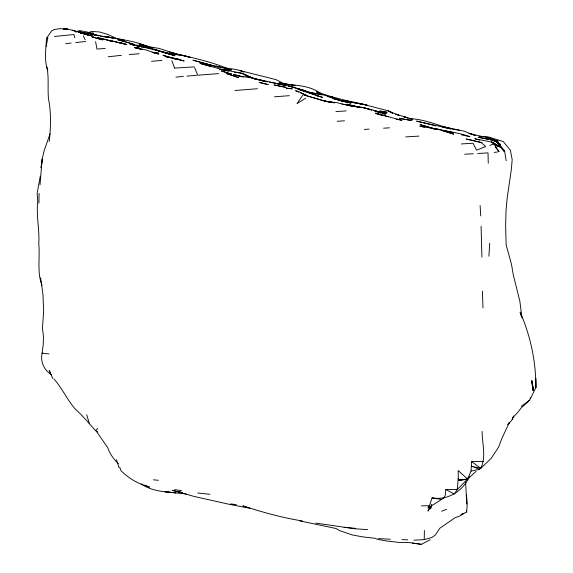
<?xml version="1.0" encoding="UTF-8"?>
<svg xmlns="http://www.w3.org/2000/svg" width="573" height="573" viewBox="0 0 573 573"><rect width="100%" height="100%" fill="white"/><g stroke="black" fill="none" stroke-linecap="round" stroke-linejoin="round"><path stroke-width="0.86" d="M482.452 291.134L482.967 307.952M39.086 193.409L38.921 203.143M413.871 540.174L424.242 539.637L424.392 530.519M467.511 478.935L458.156 470.555L458.336 480.26L467.511 478.935L471.042 471.056L479.522 469.344L480.747 468.299C486.484 456.788 482.137 443.631 482.101 431.405M483.368 461.458L471.643 461.609L471.042 471.056M42.696 352.445L42.065 353.591C40.253 361.935 44.214 370.466 51.563 374.728M50.08 133.788L44.236 150.427L42.151 159.093L40.017 184.828M466.709 503.996L465.563 481.205M488.912 256.195L489.686 243.246M63.617 29.216L67.793 29.273L59.893 28.65L53.812 29.631L51.513 31.057L46.442 38.484C46.076 49.142 43.877 60.33 47.867 70.565M460.979 514.848L466.673 511.983L467.217 503.574L466.443 494.406M508.072 424.435L511.904 419.973L513.702 416.048L512.262 419.078L513.229 417.13L517.39 412.904L520.936 408.205L529.595 400.219L530.405 397.691M49.221 141.459C50.796 127.106 51.291 112.852 48.476 98.642C47.502 88.135 49.077 77.505 46.879 67.048M445.837 489.528L454.317 494.076L457.347 489.414L458.106 480.195L467.353 479.336L457.347 489.414L445.837 489.528L445.25 495.294L443.889 497.98L428.045 507.986L429.464 505.737L432.085 497.844C447.885 500.766 463.027 490.832 469.495 476.664M42.065 353.591L43.226 344.824L43.476 336.444L42.431 328.193L43.641 311.318L42.968 294.594L40.669 277.977M41.156 167.696L42.302 159.108L41.02 167.667M46.212 46.327L47.86 37.56L46.442 38.484M40.282 176.183L37.152 193.316L37.732 201.789C36.099 215.835 39.702 229.759 38.763 243.79C40.182 257.671 36.765 272.096 42.051 285.411M431.605 504.741L430.552 508.86L431.791 504.792M530.326 398.937L535.848 387.592C536.013 361.67 530.534 335.907 520.141 312.156L521.265 316.346M430.244 506.733L427.945 511.109L431.598 505.243M302.873 94.982L296.979 103.663L305.76 98.09M507.793 424.493L509.275 422.609L501.79 438.674L498.489 447.32L491.19 458.4L480.747 468.299L471.486 466.207L479.522 469.344M428.045 507.986L429.793 506.059M53.977 378.968C62.199 388.193 67.07 399.746 75.249 409.058C82.698 415.661 88.908 423.332 95.598 430.674L97.754 428.403M467.976 478.749L476.106 471.314M529.595 400.219L521.323 406.321M463.772 513.372L459.718 516.037L455.112 517.698L439.842 528.242L435.258 535.103L431.985 537.381L424.242 539.637M299.636 520.871L336.136 528.535L339.603 530.591L352.209 534.924L362.981 536.93L375.258 538.312L377.593 539.386L386.625 540.976L399.488 542.481L408.399 542.466L421.427 544.35L430.094 539.73M531.758 380.945L532.962 390.535L531.916 380.866L533.477 390.206L531.916 380.866M489.843 145.427L493.862 143.816L499.069 151.773L495.251 146.889M87.776 32.919L91.68 31.386L99.716 32.009L107.688 34.409L117.687 38.971L124.599 40.447M441.611 511.252L446.553 509.325M461.279 514.425L463.722 513.594M75.715 31.816L79.697 30.62L88.013 32.195L95.627 35.154L91.644 33.957M496.232 141.56L503.846 151.15L504.577 150.95L506.16 160.719M497.471 151.981L494.213 152.411M89.854 33.563L93.263 33.062L89.689 33.205M65.687 43.698L71.102 43.061M108.197 56.777L121.397 55.316M54.507 36.479L73.91 34.523L74.762 37.725M75.765 42.545L85.714 41.521M467.353 479.336L458.336 480.26L458.171 478.312M151.523 61.325L161.944 60.401M129.29 54.528L139.175 53.755M175.94 77.119L183.389 76.431M234.951 90.505L257.463 88.722M186.97 76.109L196.661 75.299M197.706 75.213L218.635 73.616M105.217 48.419L96.952 49.077L95.598 41.664M274.517 96.794L289.301 95.684M174.6 68.123L194.154 66.862M337.246 121.297L344.523 120.796M335.907 111.57L346.164 110.904M364.364 129.426L369.084 129.118M383.595 128.187L389.561 127.815M405.72 136.918L418.906 136.116M477.653 153.507L488.017 152.876L488.253 163.305M461.308 143.945L473.026 143.257L476.557 150.176L485.711 146.509L481.449 142.727M464.66 154.223L473.305 153.757M63.682 28.944L67.055 28.808L77.133 31.737L72.298 30.083M186.182 493.947L164.96 491.713L175.768 492.83M75.149 31.794L81.058 31.665M421.37 505.852L429.464 505.737M225.819 69.927L231.65 69.877L219.96 69.226M92.06 33.621L93.764 33.671L90.004 33.284M390.414 539.236L378.409 538.577M401.931 539.601L407.697 539.838M367.544 529.61L355.024 528.807L315.666 523.077M291.743 85.441L295.174 85.685M289.129 88.593L292.266 88.822L286.278 88.135L288.412 88.478M357.351 107.223L363.583 107.688L372.529 109.88L385.421 114.206L382.277 113.576M153.521 52.702L158.678 53.146L152.067 52.358M383.416 111.907L387.205 112.236L379.942 110.997L381.332 111.363M433.116 128.882L438.073 129.326L450.772 132.041M121.992 40.21L123.725 40.368M42.345 353.269L48.984 353.892M344.079 527.282L355.382 528.342M153.442 479.823L158.341 480.296M175.646 492.859C163.814 491.82 151.122 491.018 141.166 483.827M173.59 54.342L181.784 55.194L190.057 57.415C179.893 53.969 168.885 54.7 158.771 50.925M355.324 103.197L357.831 103.448M479.494 136.245L489.951 137.384L503.273 141.567L510.328 150.14L512.169 159.616L511.367 169.257L507.198 197.893L506.016 210.8L505.63 226.177L506.152 244.979L511.431 264.06L513.315 274.968L519.854 301.219L521.974 318.015M479.93 136.295L489.951 137.384M81.037 32.554L91.114 34.058M409.015 118.69C426.606 118.84 442.105 128.03 459.36 130.214M197.742 493.024L209.919 494.313M410.812 119.077L412.417 119.263L395.793 114.134L398.923 115.359L388.143 110.825L392.756 113.218L388.028 110.79L362.401 104.107L341.709 100.955L333.035 98.527L345.211 101.793L351.07 103.104L341.709 100.955L327.52 96.436M331.538 102.273L323.96 100.912L304.077 95.011L327.498 101.793L336.552 102.574L351.392 106.191M333.149 102.467L334.768 102.66L323.96 100.912L331.366 102.359M396.079 119.291L397.719 119.485M244.119 72.055C235.216 67.994 225.125 68.961 215.856 66.053L225.819 68.459M234.378 72.277L236.09 72.492M237.802 72.699C244.571 73.28 249.978 77.949 256.518 79.267L244.972 75.471L253.717 78.565L261.489 80.442M144.704 46.7L146.581 46.943L136.417 45.16L152.927 47.795M172.616 58.546L180.402 59.585L165.103 56.476L184.155 60.989L162.925 55.252L169.343 57.565M230.604 503.896L236.427 504.698M220.068 69.433L228.341 70.615L222.288 69.591L199.984 63.367L207.863 65.637M461.315 134.77L469.946 136.689C453.744 130.895 436.218 130.637 420.095 124.549L433.596 128.638L438.073 129.326L419.787 126.124L424.808 127.421M359.357 103.663L362.401 104.107L358.813 103.541L367.322 105.253L355.231 102.331L343.306 100.39L351.75 101.98L331.28 96.672L332.361 96.987L316.368 91.859L320.844 93.635M174.65 489.621L181.548 490.653M412.431 543.011L421.427 544.35M404.961 119.478L399.424 118.289L411.98 120.559L406.715 119.75M333.013 102.682L334.159 102.868M219.975 69.397L221.644 69.677M442.406 127.278L446.704 127.987M283.671 86.953L285.977 87.34L274.109 84.94L282.904 86.824M100.368 36.185L108.777 37.596L92.625 34.108L75.672 31.236M175.66 54.55C160.232 51.677 145.17 47.366 129.863 43.942L142.025 46.893L131.69 44.572C140.657 47.273 150.248 47.136 158.929 50.839M432.085 497.844L441.024 499.377M116.068 41.743L109.536 40.611L117.236 42.173M302.48 520.993C282.231 517.72 262.355 512.226 242.909 505.859L249.885 508.287L229.687 504.419L194.068 496.419L172.366 490.323L181.097 492.4M117.988 42.531L125.029 43.799L118.102 42.352M356.614 106.9L350.955 105.876L363.583 107.688L371.791 110.052L363.583 107.688L341.995 104.121M358.232 107.194L359.851 107.488L347.259 104.257L359.851 107.488M182.615 492.759L179.098 491.985L182.579 492.644M243.446 77.011L233.426 74.476L241.792 76.753L239.063 76.145L250.551 77.642L267.376 81.846L257.356 79.468M398.55 119.65L401.895 120.309L375.379 113.253L382.033 115.417M228.598 71.238L222.288 69.591L242.164 73.201L253.717 78.565L291.542 86.602L312.285 93.241L298.447 88.844L305.796 90.871L300.309 89.431M488.719 139.461L478.204 137.241L491.813 139.762L496.483 141.488L500.73 144.768L496.261 141.452L494.578 141.008M345.147 101.657L324.268 95.118L309.026 92.239L321.639 94.889M346.866 102.008L348.585 102.359L338.242 99.924M447.577 128.173L451.08 128.925L416.557 121.104L435.681 125.874M179.156 491.999L182.429 492.744M450.894 128.553L442.37 126.597L463.772 131.088L469.616 133.394M481.986 142.684L466.25 139.01L480.518 142.348M285.433 85.628L276.78 83.608L282.41 84.553L269.503 82.154M346.801 101.887L348.198 102.216M91.952 34.251L98.685 35.841L89.589 33.578L95.569 35.232M106.206 36.643L113.225 38.319M140.034 48.977L134.426 47.631L145.205 49.744L158.814 54.084L152.905 52.573M481.456 136.46L469.108 133.394L475.325 135.443L469.215 133.394M118.038 42.373L126.862 44.572L97.525 37.546L112.186 41.464M90.033 35.505L93.198 36.307L78.616 32.26L90.033 35.505L87.297 34.803M212.282 65.537L218.292 67.062L192.922 60.165L212.282 65.537L201.732 62.801M490.438 139.912L496.483 141.488M486.993 139.01L488.676 139.454M479.744 140.056L474.802 138.759L491.426 142.011L497.966 146.502L493.525 143.78M375.379 113.253L388.573 116.77M294.035 87.483L288.455 85.979L298.741 89.023M165.103 52.874L175.087 55.789L163.026 52.279M142.426 49.514L135.078 47.495L140.507 49.02M451.588 132.213L453.293 132.707M424.894 126.01L433.596 128.638M157.955 50.689L157.425 50.524L169.436 53.941L154.001 49.292L158.112 50.582M376.626 111.864L380.68 113.153M113.647 38.126L104.615 36.278C118.926 39.329 133.645 40.54 147.254 46.298L139.089 43.935L147.555 46.298L143.751 45.768L159.158 48.44L176.756 54.148L169.4 52.071C189.283 57.121 209.654 61.06 228.606 68.953M242.472 71.475L239.994 70.579L276.114 79.668L283.929 83.586L293.297 85.212L282.009 83.665L279.13 82.784L284.939 84.267L282.009 83.665C295.367 85.513 309.477 85.091 320.866 93.549M208.651 65.866L211.007 66.719M318.531 92.697L320.823 93.621M298.741 92.095L295.546 90.735L298.82 91.659L306.734 95.483L300.338 92.769M144.632 485.002L149.496 487.129C138.702 484.178 128.954 478.598 120.989 470.727L119.893 467.489M95.598 430.674L97.711 431.942M491.713 141.889L501.955 148.278L503.846 151.15M492.837 142.319L501.955 148.278L496.762 141.918L504.577 150.95L497.901 143.436M471.643 461.609L480.747 468.299M491.426 142.011L493.862 143.816M118.403 463.729C113.783 459.202 109.73 453.916 107.745 447.692L96.608 431.634M50.496 372.629L49.192 370.624L52.852 378.567M83.321 35.777L85.141 39.766M194.641 67.593L197.492 74.64M171.857 60.724L174.557 67.965M116.434 459.632L119.084 467.812M86.709 414.78L89.187 423.046M466.508 510.486L466.673 511.983M480.102 205.521L480.747 215.892M481.091 226.22L481.907 257.062M386.331 113.268L374.169 110.732L386.331 113.268M262.262 83.106L259.318 82.448L268.279 84.646L262.262 83.106M128.008 42.466L117.88 39.773L134.297 44.493L128.008 42.466M102.538 39.881L92.067 36.908L102.538 39.881M238.475 77.541L226.672 73.616L238.475 77.541M87.125 34.688L80.113 32.747L89.238 35.304L87.125 34.688M490.875 138.745L486.126 137.405L498.188 141.252L490.875 138.745M453.658 134.103L442.657 130.723L453.658 134.103M407.797 117.923L403.736 116.699L407.797 117.923M223.943 71.725L221.314 70.93L231.793 74.189L223.943 71.725M262.233 80.557L259.34 79.654L264.103 81.309L262.233 80.557M322.391 97.36L317.156 95.698L322.391 97.36M317.865 95.806L297.917 89.144L317.865 95.806M139.296 48.125L137.362 47.287L139.296 48.125M535.848 387.592L535.734 378.316L535.841 387.57"/></g></svg>
